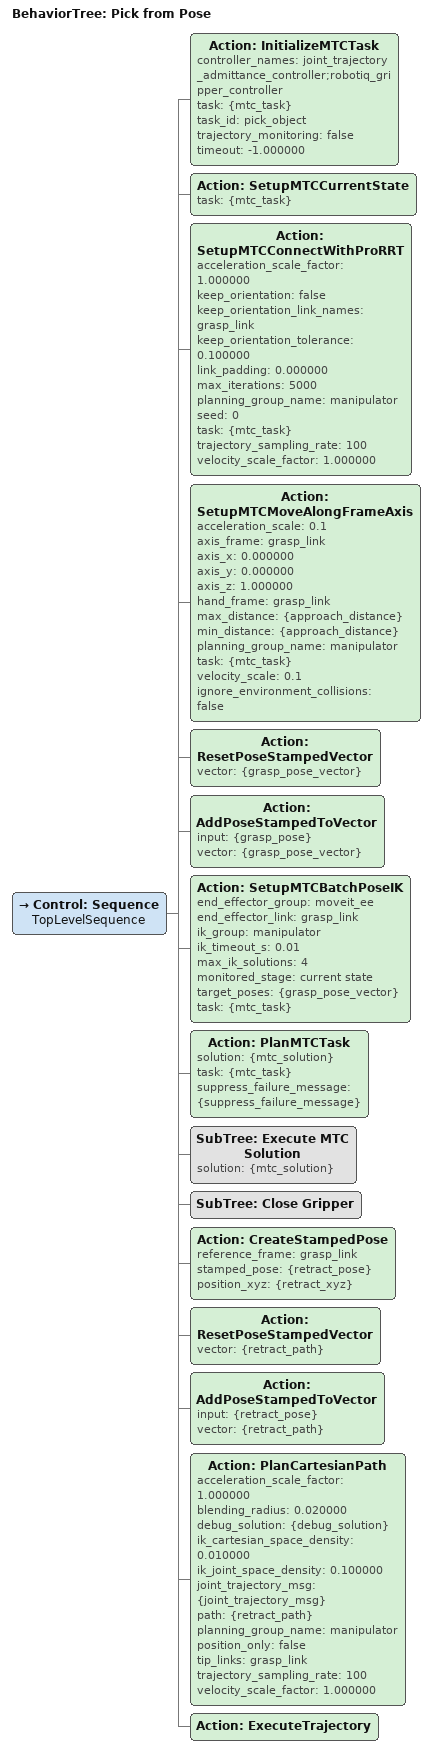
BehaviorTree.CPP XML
<?xml version='1.0' encoding='UTF-8'?>
<root BTCPP_format="4" main_tree_to_execute="Pick from Pose">
  <BehaviorTree ID="Pick from Pose" _description="Takes a grasp pose as input and picks up the object at that pose">
    <Control ID="Sequence" name="TopLevelSequence">
      <Action ID="InitializeMTCTask" controller_names="joint_trajectory_admittance_controller;robotiq_gripper_controller" task="{mtc_task}" task_id="pick_object" trajectory_monitoring="false" timeout="-1.000000"/>
      <Action ID="SetupMTCCurrentState" task="{mtc_task}"/>
      <Action ID="SetupMTCConnectWithProRRT" acceleration_scale_factor="1.000000" keep_orientation="false" keep_orientation_link_names="grasp_link" keep_orientation_tolerance="0.100000" link_padding="0.000000" max_iterations="5000" planning_group_name="manipulator" seed="0" task="{mtc_task}" trajectory_sampling_rate="100" velocity_scale_factor="1.000000"/>
      <Action ID="SetupMTCMoveAlongFrameAxis" acceleration_scale="0.1" axis_frame="grasp_link" axis_x="0.000000" axis_y="0.000000" axis_z="1.000000" hand_frame="grasp_link" max_distance="{approach_distance}" min_distance="{approach_distance}" planning_group_name="manipulator" task="{mtc_task}" velocity_scale="0.1" ignore_environment_collisions="false"/>
      <Action ID="ResetPoseStampedVector" vector="{grasp_pose_vector}"/>
      <Action ID="AddPoseStampedToVector" input="{grasp_pose}" vector="{grasp_pose_vector}"/>
      <Action ID="SetupMTCBatchPoseIK" end_effector_group="moveit_ee" end_effector_link="grasp_link" ik_group="manipulator" ik_timeout_s="0.01" max_ik_solutions="4" monitored_stage="current state" target_poses="{grasp_pose_vector}" task="{mtc_task}"/>
      <Action ID="PlanMTCTask" solution="{mtc_solution}" task="{mtc_task}" suppress_failure_message="{suppress_failure_message}"/>
      <SubTree ID="Execute MTC Solution" solution="{mtc_solution}"/>
      <SubTree ID="Close Gripper"/>
      <Action ID="CreateStampedPose" reference_frame="grasp_link" stamped_pose="{retract_pose}" position_xyz="{retract_xyz}"/>
      <Action ID="ResetPoseStampedVector" vector="{retract_path}"/>
      <Action ID="AddPoseStampedToVector" input="{retract_pose}" vector="{retract_path}"/>
      <Action ID="PlanCartesianPath" acceleration_scale_factor="1.000000" blending_radius="0.020000" debug_solution="{debug_solution}" ik_cartesian_space_density="0.010000" ik_joint_space_density="0.100000" joint_trajectory_msg="{joint_trajectory_msg}" path="{retract_path}" planning_group_name="manipulator" position_only="false" tip_links="grasp_link" trajectory_sampling_rate="100" velocity_scale_factor="1.000000"/>
      <Action ID="ExecuteTrajectory"/>
    </Control>
  </BehaviorTree>
</root>
